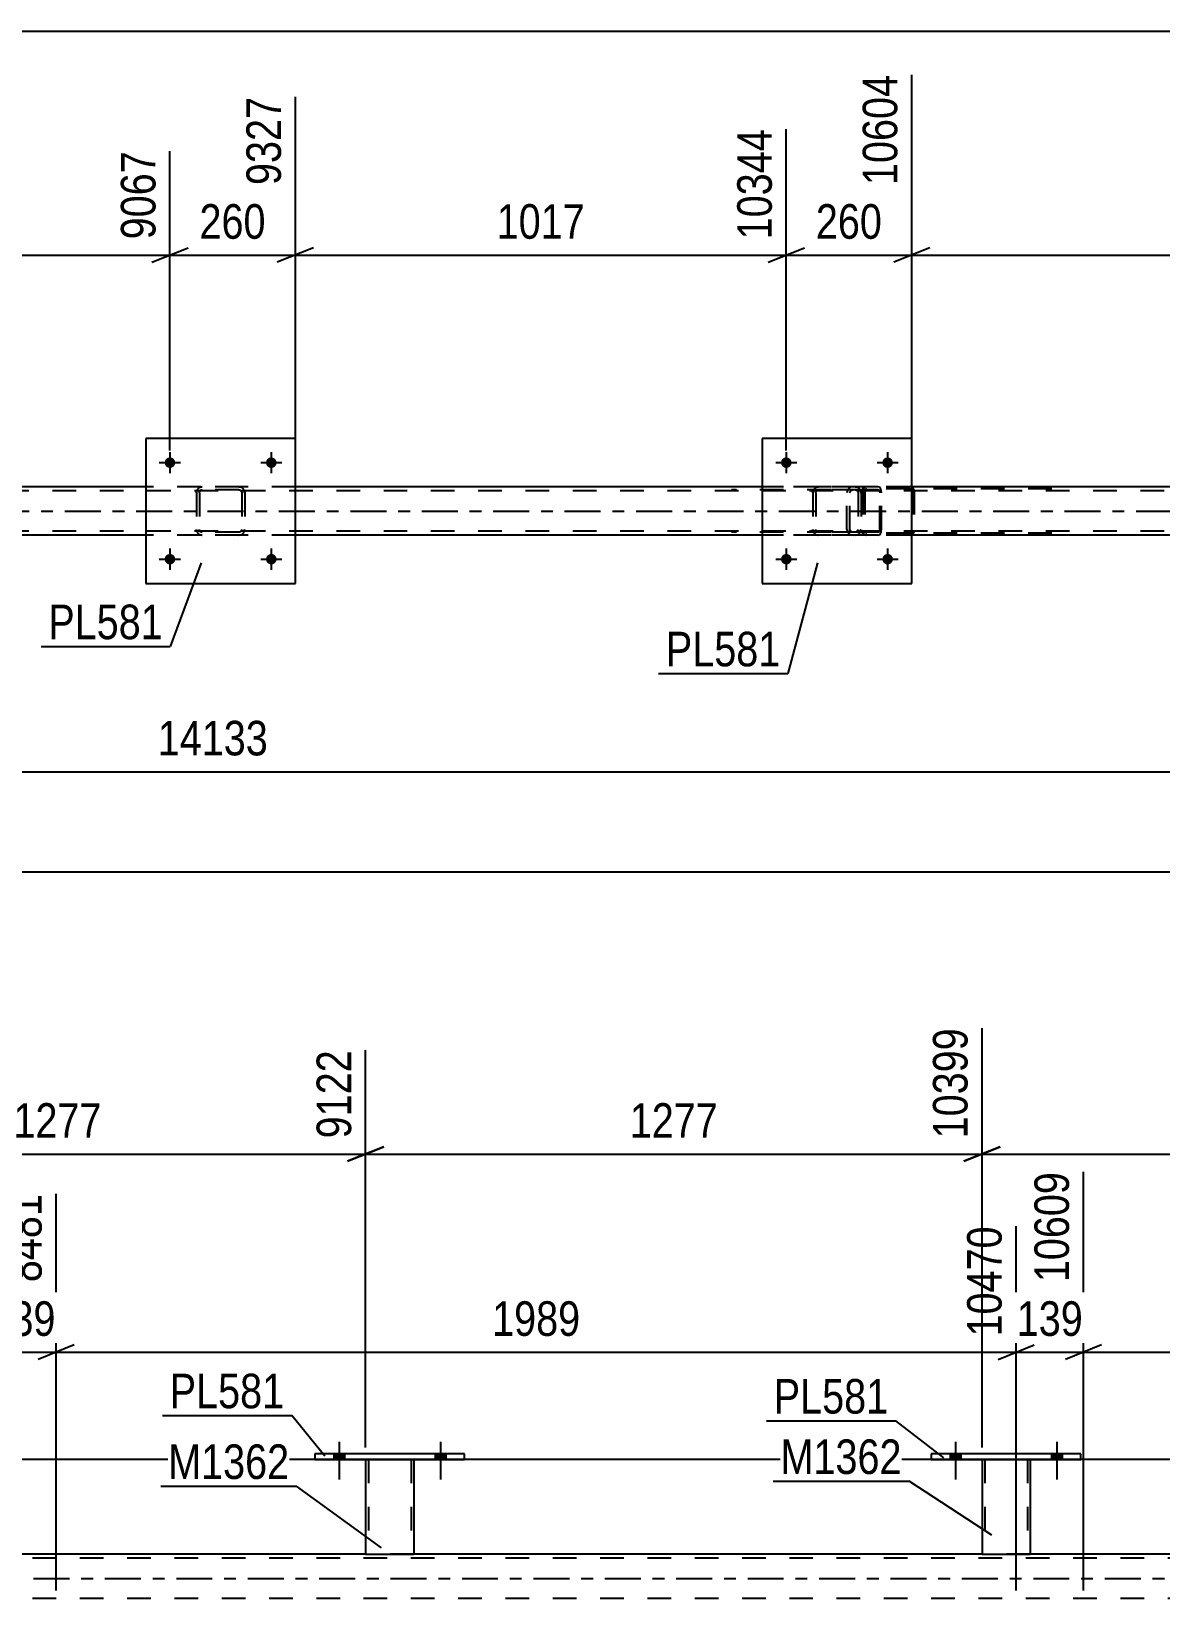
# Model space of a CAD drawing. Header units: millimetres. Extents: x 0 to 1772, y 0 to 560.
# Drawn here: x 1387.4 to 1481, y 425.1 to 555 of the extents above; entities that cross this region are included whole.
import ezdxf

# ---------------------------------------------------------------- set-up
doc = ezdxf.new("R2010")
doc.units = ezdxf.units.MM
doc.linetypes.add('DXK_LINE_DOT2', pattern=[3.9198, 1.9599, -1.9599])
doc.linetypes.add('DXK_LINE_DOT3', pattern=[5.9187, 2.979, -0.9799, 0.9799, -0.9799])
doc.styles.add('Arial Narrow', font='ARIALN.TTF', dxfattribs={"height": 0.2})

# ---------------------------------------------------------------- blocks, each defined once
blk = doc.blocks.new('Bolt-814276686-2522 - 2520')
at = {"linetype": 'Continuous'}
for points in [[(1450.4, 511.29, -1), (1449.52, 511.29, -1)], [(1458.8, 511.29, -1), (1457.92, 511.29, -1)]]:
    blk.add_hatch(color=1, dxfattribs=at).paths.add_polyline_path(points)
at = {"color": 1, "linetype": 'Continuous'}
for p, q in [((1449.96, 512.17), (1449.96, 510.41)), ((1458.36, 512.17), (1458.36, 510.41)), ((1449.08, 511.29), (1450.84, 511.29)), ((1457.48, 511.29), (1459.24, 511.29))]:
    blk.add_line(p, q, dxfattribs=at)
blk = doc.blocks.new('Part-814276686-2578 - 2520')
at = {"color": 7, "linetype": 'DXK_LINE_DOT2'}
for p, q in [((1456.33, 517.09), (1456.3, 516.96)), ((1456.47, 516.96), (1456.49, 517.03)), ((1456.49, 517.03), (1456.52, 517.08)), ((1456.64, 517.28), (1456.51, 517.26)), ((1456.52, 517.08), (1456.58, 517.11)), ((1456.58, 517.11), (1456.64, 517.12)), ((1471.97, 517.28), (1456.64, 517.28)), ((1471.97, 517.12), (1456.64, 517.12)), ((1460.35, 517.26), (1460.22, 517.28)), ((1460.22, 517.12), (1460.28, 517.11)), ((1460.28, 517.11), (1460.34, 517.08)), ((1460.34, 517.08), (1460.38, 517.03)), ((1460.38, 517.03), (1460.39, 516.96)), ((1460.56, 516.96), (1460.53, 517.09)), ((1456.3, 516.96), (1456.3, 513.6)), ((1456.47, 516.96), (1456.47, 513.6)), ((1460.39, 516.96), (1460.39, 513.6)), ((1460.56, 516.96), (1460.56, 513.6)), ((1456.3, 513.6), (1456.33, 513.48)), ((1456.49, 513.54), (1456.47, 513.6)), ((1456.52, 513.49), (1456.49, 513.54)), ((1456.51, 513.31), (1456.64, 513.28)), ((1456.58, 513.46), (1456.52, 513.49)), ((1456.64, 513.44), (1456.58, 513.46)), ((1471.97, 513.44), (1456.64, 513.44)), ((1471.97, 513.28), (1456.64, 513.28)), ((1460.28, 513.46), (1460.22, 513.44)), ((1460.22, 513.28), (1460.35, 513.31)), ((1460.34, 513.49), (1460.28, 513.46)), ((1460.38, 513.54), (1460.34, 513.49)), ((1460.39, 513.6), (1460.38, 513.54)), ((1460.53, 513.48), (1460.56, 513.6))]:
    blk.add_line(p, q, dxfattribs=at)
for centre, start, end in [((1456.63, 516.95), 110.7583, 155.68), ((1460.23, 516.95), 24.32, 69.2417), ((1456.63, 513.62), 204.32, 249.2417), ((1460.23, 513.62), 290.7583, 335.68)]:
    blk.add_arc(centre, 0.331, start, end, dxfattribs=at)
blk = doc.blocks.new('Bolt-814276686-2579 - 2520')
at = {"linetype": 'Continuous'}
for points in [[(1450.4, 519.29, -1), (1449.52, 519.29, -1)], [(1458.8, 519.29, -1), (1457.92, 519.29, -1)]]:
    blk.add_hatch(color=1, dxfattribs=at).paths.add_polyline_path(points)
at = {"color": 1, "linetype": 'Continuous'}
for p, q in [((1449.96, 520.17), (1449.96, 518.41)), ((1458.36, 520.17), (1458.36, 518.41)), ((1449.08, 519.29), (1450.84, 519.29)), ((1457.48, 519.29), (1459.24, 519.29))]:
    blk.add_line(p, q, dxfattribs=at)
blk = doc.blocks.new('Part-814276686-2710 - 2520')
at = {"color": 7, "linetype": 'DXK_LINE_DOT2'}
for p, q in [((1457.58, 517.28), (1445.42, 517.28)), ((1457.58, 517.04), (1445.42, 517.04)), ((1455.49, 517.28), (1455.29, 517.25)), ((1455.31, 516.97), (1455.39, 517.03)), ((1455.39, 517.03), (1455.49, 517.04)), ((1456.3, 517.28), (1456.3, 517.04)), ((1457.68, 517.25), (1457.58, 517.28)), ((1457.58, 517.04), (1457.63, 517.03)), ((1457.63, 517.03), (1457.67, 516.97)), ((1457.77, 517.14), (1457.68, 517.25)), ((1457.83, 516.99), (1457.77, 517.14)), ((1455.01, 516.94), (1454.98, 516.8)), ((1454.98, 513.76), (1454.98, 516.8)), ((1455.02, 516.99), (1455.01, 516.94)), ((1455.24, 516.8), (1455.25, 516.9)), ((1455.24, 513.76), (1455.24, 516.8)), ((1455.25, 516.9), (1455.31, 516.97)), ((1457.67, 516.97), (1457.7, 516.9)), ((1457.7, 516.9), (1457.71, 516.8)), ((1457.71, 513.76), (1457.71, 516.8)), ((1457.85, 516.8), (1457.83, 516.99)), ((1457.85, 513.76), (1457.85, 516.8)), ((1457.58, 513.52), (1445.42, 513.52)), ((1457.58, 513.28), (1445.42, 513.28)), ((1454.98, 513.76), (1455.02, 513.58)), ((1455.25, 513.67), (1455.24, 513.76)), ((1455.31, 513.59), (1455.25, 513.67)), ((1455.29, 513.32), (1455.49, 513.28)), ((1455.39, 513.54), (1455.31, 513.59)), ((1455.49, 513.52), (1455.39, 513.54)), ((1456.3, 513.28), (1456.3, 513.52)), ((1457.63, 513.54), (1457.58, 513.52)), ((1457.58, 513.28), (1457.68, 513.32)), ((1457.67, 513.59), (1457.63, 513.54)), ((1457.7, 513.67), (1457.67, 513.59)), ((1457.68, 513.32), (1457.77, 513.43)), ((1457.71, 513.76), (1457.7, 513.67)), ((1457.77, 513.43), (1457.83, 513.58)), ((1457.83, 513.58), (1457.85, 513.76))]:
    blk.add_line(p, q, dxfattribs=at)
for centre, start, end in [((1455.47, 516.79), 111.1941, 156.1506), ((1455.47, 513.78), 203.8494, 248.8059)]:
    blk.add_arc(centre, 0.492, start, end, dxfattribs=at)
blk = doc.blocks.new('Part-814276686-2590 - 2520')
at = {"color": 2, "linetype": 'Continuous'}
for p, q in [((1396.88, 517.28), (1358.19, 517.28)), ((1447.96, 517.28), (1409.28, 517.28)), ((1499.04, 517.28), (1460.36, 517.28)), ((1396.88, 513.28), (1358.19, 513.28)), ((1447.96, 513.28), (1409.28, 513.28)), ((1499.04, 513.28), (1460.36, 513.28))]:
    blk.add_line(p, q, dxfattribs=at)
at = {"color": 7, "linetype": 'DXK_LINE_DOT2'}
for p, q in [((1409.28, 517.28), (1396.88, 517.28)), ((1460.36, 517.28), (1447.96, 517.28)), ((1685.1, 516.96), (1082.39, 516.96)), ((1685.1, 513.6), (1082.39, 513.6)), ((1409.28, 513.28), (1396.88, 513.28)), ((1460.36, 513.28), (1447.96, 513.28))]:
    blk.add_line(p, q, dxfattribs=at)
at = {"color": 7, "linetype": 'DXK_LINE_DOT3'}
blk.add_line((1082.39, 515.28), (1685.1, 515.28), dxfattribs=at)
blk = doc.blocks.new('Part-814276686-2666 - 2520')
at = {"color": 7, "linetype": 'DXK_LINE_DOT2'}
for p, q in [((1452.45, 517.25), (1452.64, 517.28)), ((1452.64, 517.28), (1452.45, 517.25)), ((1452.47, 516.97), (1452.54, 517.03)), ((1452.54, 517.03), (1452.64, 517.04)), ((1455.68, 517.28), (1452.64, 517.28)), ((1455.68, 517.04), (1452.64, 517.04)), ((1455.68, 517.28), (1455.86, 517.25)), ((1455.86, 517.25), (1455.68, 517.28)), ((1455.68, 517.04), (1455.77, 517.03)), ((1455.77, 517.03), (1455.85, 516.97)), ((1452.16, 516.8), (1452.19, 516.99)), ((1452.19, 516.99), (1452.16, 516.8)), ((1452.16, 516.8), (1452.16, 513.76)), ((1452.4, 516.8), (1452.41, 516.9)), ((1452.4, 516.8), (1452.4, 513.76)), ((1452.41, 516.9), (1452.47, 516.97)), ((1455.85, 516.97), (1455.9, 516.9)), ((1455.9, 516.9), (1455.92, 516.8)), ((1455.92, 516.8), (1455.92, 513.76)), ((1456.12, 516.99), (1456.16, 516.8)), ((1456.16, 516.8), (1456.12, 516.99)), ((1456.16, 516.8), (1456.16, 513.76)), ((1452.19, 513.58), (1452.16, 513.76)), ((1452.16, 513.76), (1452.19, 513.58)), ((1452.41, 513.67), (1452.4, 513.76)), ((1452.47, 513.59), (1452.41, 513.67)), ((1452.64, 513.28), (1452.45, 513.32)), ((1452.45, 513.32), (1452.64, 513.28)), ((1452.54, 513.54), (1452.47, 513.59)), ((1452.64, 513.52), (1452.54, 513.54)), ((1455.68, 513.52), (1452.64, 513.52)), ((1455.68, 513.28), (1452.64, 513.28)), ((1455.77, 513.54), (1455.68, 513.52)), ((1455.86, 513.32), (1455.68, 513.28)), ((1455.68, 513.28), (1455.86, 513.32)), ((1455.85, 513.59), (1455.77, 513.54)), ((1455.9, 513.67), (1455.85, 513.59)), ((1455.92, 513.76), (1455.9, 513.67)), ((1456.16, 513.76), (1456.12, 513.58)), ((1456.12, 513.58), (1456.16, 513.76))]:
    blk.add_line(p, q, dxfattribs=at)
at = {"color": 7, "linetype": 'DXK_LINE_DOT3'}
blk.add_line((1454.16, 515.28), (1454.16, 515.28), dxfattribs=at)
at = {"color": 7, "linetype": 'DXK_LINE_DOT2'}
for centre, start, end in [((1452.64, 516.8), 112.5, 157.5), ((1452.64, 516.8), 112.5, 157.5), ((1455.68, 516.8), 22.5, 67.5), ((1455.68, 516.8), 22.5, 67.5), ((1452.64, 513.76), 202.5, 247.5), ((1452.64, 513.76), 202.5, 247.5), ((1455.68, 513.76), 292.5, 337.5), ((1455.68, 513.76), 292.5, 337.5)]:
    blk.add_arc(centre, 0.48, start, end, dxfattribs=at)
blk = doc.blocks.new('Bolt-814276686-2758 - 2520')
at = {"linetype": 'Continuous'}
for points in [[(1399.32, 519.29, -1), (1398.44, 519.29, -1)], [(1407.72, 519.29, -1), (1406.84, 519.29, -1)]]:
    blk.add_hatch(color=1, dxfattribs=at).paths.add_polyline_path(points)
at = {"color": 1, "linetype": 'Continuous'}
for p, q in [((1398.88, 520.17), (1398.88, 518.41)), ((1407.28, 520.17), (1407.28, 518.41)), ((1398, 519.29), (1399.76, 519.29)), ((1406.4, 519.29), (1408.16, 519.29))]:
    blk.add_line(p, q, dxfattribs=at)
blk = doc.blocks.new('Part-814276686-2770 - 2520')
at = {"color": 7, "linetype": 'DXK_LINE_DOT2'}
for p, q in [((1401.37, 517.25), (1401.56, 517.28)), ((1401.56, 517.28), (1401.37, 517.25)), ((1401.39, 516.97), (1401.46, 517.03)), ((1401.46, 517.03), (1401.56, 517.04)), ((1404.6, 517.28), (1401.56, 517.28)), ((1404.6, 517.04), (1401.56, 517.04)), ((1404.6, 517.28), (1404.78, 517.25)), ((1404.78, 517.25), (1404.6, 517.28)), ((1404.6, 517.04), (1404.69, 517.03)), ((1404.69, 517.03), (1404.76, 516.97)), ((1401.08, 516.8), (1401.11, 516.99)), ((1401.11, 516.99), (1401.08, 516.8)), ((1401.08, 516.8), (1401.08, 513.76)), ((1401.32, 516.8), (1401.33, 516.9)), ((1401.32, 516.8), (1401.32, 513.76)), ((1401.33, 516.9), (1401.39, 516.97)), ((1404.76, 516.97), (1404.82, 516.9)), ((1404.82, 516.9), (1404.84, 516.8)), ((1404.84, 516.8), (1404.84, 513.76)), ((1405.04, 516.99), (1405.08, 516.8)), ((1405.08, 516.8), (1405.04, 516.99)), ((1405.08, 516.8), (1405.08, 513.76)), ((1401.11, 513.58), (1401.08, 513.76)), ((1401.08, 513.76), (1401.11, 513.58)), ((1401.33, 513.67), (1401.32, 513.76)), ((1401.39, 513.59), (1401.33, 513.67)), ((1401.56, 513.28), (1401.37, 513.32)), ((1401.37, 513.32), (1401.56, 513.28)), ((1401.46, 513.54), (1401.39, 513.59)), ((1401.56, 513.52), (1401.46, 513.54)), ((1404.6, 513.52), (1401.56, 513.52)), ((1404.6, 513.28), (1401.56, 513.28)), ((1404.69, 513.54), (1404.6, 513.52)), ((1404.78, 513.32), (1404.6, 513.28)), ((1404.6, 513.28), (1404.78, 513.32)), ((1404.76, 513.59), (1404.69, 513.54)), ((1404.82, 513.67), (1404.76, 513.59)), ((1404.84, 513.76), (1404.82, 513.67)), ((1405.08, 513.76), (1405.04, 513.58)), ((1405.04, 513.58), (1405.08, 513.76))]:
    blk.add_line(p, q, dxfattribs=at)
at = {"color": 7, "linetype": 'DXK_LINE_DOT3'}
blk.add_line((1403.08, 515.28), (1403.08, 515.28), dxfattribs=at)
at = {"color": 7, "linetype": 'DXK_LINE_DOT2'}
for centre, start, end in [((1401.56, 516.8), 112.5, 157.5), ((1401.56, 516.8), 112.5, 157.5), ((1404.6, 516.8), 22.5, 67.5), ((1404.6, 516.8), 22.5, 67.5), ((1401.56, 513.76), 202.5, 247.5), ((1401.56, 513.76), 202.5, 247.5), ((1404.6, 513.76), 292.5, 337.5), ((1404.6, 513.76), 292.5, 337.5)]:
    blk.add_arc(centre, 0.48, start, end, dxfattribs=at)
blk = doc.blocks.new('Part-814276686-2775 - 2520')
at = {"color": 2, "linetype": 'Continuous'}
for p, q in [((1409.28, 521.28), (1396.88, 521.28)), ((1396.88, 521.28), (1396.88, 509.28)), ((1409.28, 509.28), (1409.28, 521.28)), ((1396.88, 509.28), (1409.28, 509.28))]:
    blk.add_line(p, q, dxfattribs=at)
blk = doc.blocks.new('Part-814276686-2782 - 2520')
at = {"color": 2, "linetype": 'Continuous'}
for p, q in [((1460.36, 521.28), (1447.96, 521.28)), ((1447.96, 521.28), (1447.96, 509.28)), ((1460.36, 509.28), (1460.36, 521.28)), ((1447.96, 509.28), (1460.36, 509.28))]:
    blk.add_line(p, q, dxfattribs=at)
blk = doc.blocks.new('Bolt-814276686-2786 - 2520')
at = {"linetype": 'Continuous'}
for points in [[(1399.32, 511.29, -1), (1398.44, 511.29, -1)], [(1407.72, 511.29, -1), (1406.84, 511.29, -1)]]:
    blk.add_hatch(color=1, dxfattribs=at).paths.add_polyline_path(points)
at = {"color": 1, "linetype": 'Continuous'}
for p, q in [((1398.88, 512.17), (1398.88, 510.41)), ((1407.28, 512.17), (1407.28, 510.41)), ((1398, 511.29), (1399.76, 511.29)), ((1406.4, 511.29), (1408.16, 511.29))]:
    blk.add_line(p, q, dxfattribs=at)
blk = doc.blocks.new('Bolt-814276686-3977 - 3518')
at = {"linetype": 'Continuous'}
for points in [[(1412.46, 436.66), (1413.34, 436.66), (1413.34, 437.14), (1412.46, 437.14)], [(1420.86, 436.66), (1421.74, 436.66), (1421.74, 437.14), (1420.86, 437.14)]]:
    blk.add_hatch(color=1, dxfattribs=at).paths.add_polyline_path(points)
at = {"color": 1, "linetype": 'Continuous'}
for p, q in [((1412.9, 438.14), (1412.9, 435.02)), ((1421.3, 438.14), (1421.3, 435.02)), ((1412.46, 437.14), (1412.46, 436.66)), ((1413.34, 437.14), (1413.34, 436.66)), ((1420.86, 437.14), (1420.86, 436.66)), ((1421.74, 437.14), (1421.74, 436.66))]:
    blk.add_line(p, q, dxfattribs=at)
blk = doc.blocks.new('Part-814276686-3902 - 3518')
at = {"color": 2, "linetype": 'Continuous'}
for p, q in [((1415.1, 436.66), (1415.1, 428.82)), ((1419.1, 436.66), (1419.1, 428.82)), ((1415.1, 428.82), (1419.1, 428.82))]:
    blk.add_line(p, q, dxfattribs=at)
at = {"color": 7, "linetype": 'DXK_LINE_DOT2'}
for p, q in [((1415.1, 436.66), (1419.1, 436.66)), ((1415.1, 436.66), (1415.1, 436.66)), ((1415.1, 436.66), (1415.1, 436.66)), ((1415.34, 436.66), (1415.34, 428.82)), ((1418.86, 436.66), (1418.86, 428.82)), ((1419.1, 436.66), (1419.1, 436.66)), ((1419.1, 436.66), (1419.1, 436.66)), ((1418.81, 428.82), (1418.84, 428.82)), ((1418.81, 428.82), (1418.84, 428.82)), ((1418.84, 428.82), (1418.86, 428.82)), ((1418.84, 428.82), (1418.86, 428.82))]:
    blk.add_line(p, q, dxfattribs=at)
blk = doc.blocks.new('Part-814276686-3721 - 3518')
at = {"color": 2, "linetype": 'Continuous'}
for p, q in [((1415.1, 428.82), (1368.02, 428.82)), ((1466.18, 428.82), (1419.1, 428.82)), ((1517.26, 428.82), (1470.18, 428.82))]:
    blk.add_line(p, q, dxfattribs=at)
at = {"color": 7, "linetype": 'DXK_LINE_DOT2'}
for p, q in [((1419.1, 428.82), (1415.1, 428.82)), ((1470.18, 428.82), (1466.18, 428.82)), ((1699.12, 428.5), (1050.21, 428.5)), ((1699.12, 425.14), (1050.21, 425.14))]:
    blk.add_line(p, q, dxfattribs=at)
at = {"color": 7, "linetype": 'DXK_LINE_DOT3'}
blk.add_line((1050.21, 426.82), (1699.12, 426.82), dxfattribs=at)
blk = doc.blocks.new('Part-814276686-3887 - 3518')
at = {"color": 2, "linetype": 'Continuous'}
for p, q in [((1461.98, 437.14), (1461.98, 436.66)), ((1474.38, 437.14), (1461.98, 437.14)), ((1461.98, 436.66), (1474.38, 436.66)), ((1474.38, 436.66), (1474.38, 437.14))]:
    blk.add_line(p, q, dxfattribs=at)
blk = doc.blocks.new('Part-814276686-3892 - 3518')
at = {"color": 2, "linetype": 'Continuous'}
for p, q in [((1466.18, 436.66), (1466.18, 428.82)), ((1470.18, 436.66), (1470.18, 428.82)), ((1466.18, 428.82), (1470.18, 428.82))]:
    blk.add_line(p, q, dxfattribs=at)
at = {"color": 7, "linetype": 'DXK_LINE_DOT2'}
for p, q in [((1466.18, 436.66), (1470.18, 436.66)), ((1466.18, 436.66), (1466.18, 436.66)), ((1466.18, 436.66), (1466.18, 436.66)), ((1466.42, 436.66), (1466.42, 428.82)), ((1469.94, 436.66), (1469.94, 428.82)), ((1470.18, 436.66), (1470.18, 436.66)), ((1470.18, 436.66), (1470.18, 436.66)), ((1469.89, 428.82), (1469.93, 428.82)), ((1469.89, 428.82), (1469.93, 428.82)), ((1469.93, 428.82), (1469.94, 428.82)), ((1469.93, 428.82), (1469.94, 428.82))]:
    blk.add_line(p, q, dxfattribs=at)
blk = doc.blocks.new('Part-814276686-3897 - 3518')
at = {"color": 2, "linetype": 'Continuous'}
for p, q in [((1410.9, 437.14), (1410.9, 436.66)), ((1423.3, 437.14), (1410.9, 437.14)), ((1410.9, 436.66), (1423.3, 436.66)), ((1423.3, 436.66), (1423.3, 437.14))]:
    blk.add_line(p, q, dxfattribs=at)
blk = doc.blocks.new('Bolt-814276686-3974 - 3518')
at = {"linetype": 'Continuous'}
for points in [[(1463.54, 436.66), (1464.42, 436.66), (1464.42, 437.14), (1463.54, 437.14)], [(1471.94, 436.66), (1472.82, 436.66), (1472.82, 437.14), (1471.94, 437.14)]]:
    blk.add_hatch(color=1, dxfattribs=at).paths.add_polyline_path(points)
at = {"color": 1, "linetype": 'Continuous'}
for p, q in [((1463.98, 438.14), (1463.98, 435.02)), ((1472.38, 438.14), (1472.38, 435.02)), ((1463.54, 437.14), (1463.54, 436.66)), ((1464.42, 437.14), (1464.42, 436.66)), ((1471.94, 437.14), (1471.94, 436.66)), ((1472.82, 437.14), (1472.82, 436.66))]:
    blk.add_line(p, q, dxfattribs=at)
blk = doc.blocks.new('Bolt-814276686-3975 - 3518')
at = {"linetype": 'Continuous'}
for points in [[(1463.54, 436.66), (1464.42, 436.66), (1464.42, 437.14), (1463.54, 437.14)], [(1471.94, 436.66), (1472.82, 436.66), (1472.82, 437.14), (1471.94, 437.14)]]:
    blk.add_hatch(color=1, dxfattribs=at).paths.add_polyline_path(points)
at = {"color": 1, "linetype": 'Continuous'}
for p, q in [((1463.98, 438.14), (1463.98, 435.02)), ((1472.38, 438.14), (1472.38, 435.02)), ((1463.54, 437.14), (1463.54, 436.66)), ((1464.42, 437.14), (1464.42, 436.66)), ((1471.94, 437.14), (1471.94, 436.66)), ((1472.82, 437.14), (1472.82, 436.66))]:
    blk.add_line(p, q, dxfattribs=at)
blk = doc.blocks.new('Bolt-814276686-3976 - 3518')
at = {"linetype": 'Continuous'}
for points in [[(1412.46, 436.66), (1413.34, 436.66), (1413.34, 437.14), (1412.46, 437.14)], [(1420.86, 436.66), (1421.74, 436.66), (1421.74, 437.14), (1420.86, 437.14)]]:
    blk.add_hatch(color=1, dxfattribs=at).paths.add_polyline_path(points)
at = {"color": 1, "linetype": 'Continuous'}
for p, q in [((1412.9, 438.14), (1412.9, 435.02)), ((1421.3, 438.14), (1421.3, 435.02)), ((1412.46, 437.14), (1412.46, 436.66)), ((1413.34, 437.14), (1413.34, 436.66)), ((1420.86, 437.14), (1420.86, 436.66)), ((1421.74, 437.14), (1421.74, 436.66))]:
    blk.add_line(p, q, dxfattribs=at)
blk = doc.blocks.new('StraightDimension-814276686-3383 - 2520')
at = {"color": 7, "linetype": 'Continuous'}
blk.add_line((1058.12, 555.04), (1685.74, 555.04), dxfattribs=at)
blk = doc.blocks.new('StraightDimension-814276686-3133 - 2520')
at = {"color": 7, "linetype": 'Continuous'}
for p, q in [((1460.36, 518.28), (1460.36, 551.44)), ((1449.96, 520.29), (1449.96, 546.94)), ((1448.46, 535.9), (1451.46, 537.1)), ((1449.96, 536.5), (1460.36, 536.5)), ((1461.86, 537.1), (1458.86, 535.9))]:
    blk.add_line(p, q, dxfattribs=at)
at = {"color": 0}
blk.add_wipeout([(1458.5, 537.25), (1458.5, 541.45), (1451.81, 541.45), (1451.81, 537.25)], dxfattribs=at)
at = {"color": 3, "style": 'Arial Narrow'}
blk.add_text('260', height=2.863, dxfattribs=at).set_placement((1452.41, 537.85))
at = {"color": 0, "linetype": 'Continuous'}
blk.add_wipeout([(1459.76, 552.04), (1455.56, 552.04), (1455.56, 541.7), (1459.76, 541.7)], dxfattribs=at)
at = {"color": 3, "linetype": 'Continuous', "style": 'Arial Narrow'}
blk.add_text('10604', height=2.863, rotation=90.0002, dxfattribs=at).set_placement((1459.16, 542.3))
blk = doc.blocks.new('StraightDimension-814276686-2837 - 2520')
at = {"color": 7, "linetype": 'Continuous'}
blk.add_line((1058.76, 485.39), (1685.1, 485.39), dxfattribs=at)
blk = doc.blocks.new('StraightDimension-814276686-3079 - 2520')
at = {"color": 7, "linetype": 'Continuous'}
for p, q in [((1358.19, 518.28), (1358.19, 549.61)), ((1398.88, 520.29), (1398.88, 545.11)), ((1359.69, 537.1), (1356.69, 535.9)), ((1358.19, 536.5), (1398.88, 536.5)), ((1397.38, 535.9), (1400.38, 537.1))]:
    blk.add_line(p, q, dxfattribs=at)
at = {"color": 0}
blk.add_wipeout([(1382.79, 537.25), (1382.79, 541.45), (1374.28, 541.45), (1374.28, 537.25)], dxfattribs=at)
at = {"color": 3, "style": 'Arial Narrow'}
blk.add_text('1017', height=2.863, dxfattribs=at).set_placement((1374.88, 537.85))
at = {"color": 0, "linetype": 'Continuous'}
blk.add_wipeout([(1398.27, 545.71), (1394.07, 545.71), (1394.07, 537.2), (1398.27, 537.2)], dxfattribs=at)
at = {"color": 3, "linetype": 'Continuous', "style": 'Arial Narrow'}
blk.add_text('9067', height=2.863, rotation=90.0002, dxfattribs=at).set_placement((1397.68, 537.8))
blk = doc.blocks.new('StraightDimension-814276686-3097 - 2520')
at = {"color": 7, "linetype": 'Continuous'}
for p, q in [((1409.28, 518.28), (1409.28, 549.61)), ((1398.88, 520.29), (1398.88, 545.11)), ((1397.38, 535.9), (1400.38, 537.1)), ((1398.88, 536.5), (1409.28, 536.5)), ((1410.78, 537.1), (1407.78, 535.9))]:
    blk.add_line(p, q, dxfattribs=at)
at = {"color": 0}
blk.add_wipeout([(1407.42, 537.25), (1407.42, 541.45), (1400.73, 541.45), (1400.73, 537.25)], dxfattribs=at)
at = {"color": 3, "style": 'Arial Narrow'}
blk.add_text('260', height=2.863, dxfattribs=at).set_placement((1401.33, 537.85))
at = {"color": 0, "linetype": 'Continuous'}
blk.add_wipeout([(1408.67, 550.21), (1404.47, 550.21), (1404.47, 541.7), (1408.67, 541.7)], dxfattribs=at)
at = {"color": 3, "linetype": 'Continuous', "style": 'Arial Narrow'}
blk.add_text('9327', height=2.863, rotation=90.0002, dxfattribs=at).set_placement((1408.08, 542.3))
blk = doc.blocks.new('StraightDimension-814276686-3115 - 2520')
at = {"color": 7, "linetype": 'Continuous'}
for p, q in [((1409.28, 518.28), (1409.28, 549.61)), ((1449.96, 520.29), (1449.96, 546.94)), ((1410.78, 537.1), (1407.78, 535.9)), ((1409.28, 536.5), (1449.96, 536.5)), ((1448.46, 535.9), (1451.46, 537.1))]:
    blk.add_line(p, q, dxfattribs=at)
at = {"color": 0}
blk.add_wipeout([(1433.87, 537.25), (1433.87, 541.45), (1425.36, 541.45), (1425.36, 537.25)], dxfattribs=at)
at = {"color": 3, "style": 'Arial Narrow'}
blk.add_text('1017', height=2.863, dxfattribs=at).set_placement((1425.96, 537.85))
at = {"color": 0, "linetype": 'Continuous'}
blk.add_wipeout([(1449.36, 547.54), (1445.16, 547.54), (1445.16, 537.2), (1449.36, 537.2)], dxfattribs=at)
at = {"color": 3, "linetype": 'Continuous', "style": 'Arial Narrow'}
blk.add_text('10344', height=2.863, rotation=90.0002, dxfattribs=at).set_placement((1448.76, 537.8))
blk = doc.blocks.new('StraightDimension-814276686-3151 - 2520')
at = {"color": 7, "linetype": 'Continuous'}
for p, q in [((1460.36, 518.28), (1460.36, 551.44)), ((1552.12, 520.29), (1552.12, 546.94)), ((1461.86, 537.1), (1458.86, 535.9)), ((1460.36, 536.5), (1552.12, 536.5)), ((1550.62, 535.9), (1553.62, 537.1))]:
    blk.add_line(p, q, dxfattribs=at)
at = {"color": 0}
blk.add_wipeout([(1510.49, 537.25), (1510.49, 541.45), (1501.98, 541.45), (1501.98, 537.25)], dxfattribs=at)
at = {"color": 3, "style": 'Arial Narrow'}
blk.add_text('2294', height=2.863, dxfattribs=at).set_placement((1502.58, 537.85))
at = {"color": 0, "linetype": 'Continuous'}
blk.add_wipeout([(1551.52, 547.54), (1547.32, 547.54), (1547.32, 537.2), (1551.52, 537.2)], dxfattribs=at)
at = {"color": 3, "linetype": 'Continuous', "style": 'Arial Narrow'}
blk.add_text('12898', height=2.863, rotation=90.0002, dxfattribs=at).set_placement((1550.92, 537.8))
blk = doc.blocks.new('StraightDimension-814276686-3378 - 2520')
at = {"color": 7, "linetype": 'Continuous'}
blk.add_line((1119.78, 493.68), (1685.1, 493.68), dxfattribs=at)
at = {"color": 0}
blk.add_wipeout([(1407.61, 494.43), (1407.61, 498.63), (1397.27, 498.63), (1397.27, 494.43)], dxfattribs=at)
at = {"color": 3, "style": 'Arial Narrow'}
blk.add_text('14133', height=2.863, dxfattribs=at).set_placement((1397.87, 495.03))
blk = doc.blocks.new('StraightDimension-814276686-4369 - 3518')
at = {"color": 7, "linetype": 'Continuous'}
for p, q in [((1389.45, 425.82), (1389.45, 458.68)), ((1469.01, 425.82), (1469.01, 456.01)), ((1390.95, 446.17), (1387.95, 444.97)), ((1389.45, 445.57), (1469.01, 445.57)), ((1467.51, 444.97), (1470.51, 446.17))]:
    blk.add_line(p, q, dxfattribs=at)
at = {"color": 0}
blk.add_wipeout([(1433.49, 446.32), (1433.49, 450.52), (1424.98, 450.52), (1424.98, 446.32)], dxfattribs=at)
at = {"color": 3, "style": 'Arial Narrow'}
blk.add_text('1989', height=2.863, dxfattribs=at).set_placement((1425.58, 446.92))
at = {"color": 0, "linetype": 'Continuous'}
blk.add_wipeout([(1468.41, 456.61), (1464.21, 456.61), (1464.21, 446.27), (1468.41, 446.27)], dxfattribs=at)
at = {"color": 3, "linetype": 'Continuous', "style": 'Arial Narrow'}
blk.add_text('10470', height=2.863, rotation=90.0002, dxfattribs=at).set_placement((1467.81, 446.87))
blk = doc.blocks.new('StraightDimension-814276686-4059 - 3518')
at = {"color": 7, "linetype": 'Continuous'}
for p, q in [((1466.18, 437.66), (1466.18, 472.43)), ((1568.34, 437.66), (1568.34, 472.43)), ((1467.68, 462.59), (1464.68, 461.39)), ((1566.84, 461.39), (1569.84, 462.59)), ((1466.18, 461.99), (1568.34, 461.99))]:
    blk.add_line(p, q, dxfattribs=at)
at = {"color": 0}
blk.add_wipeout([(1521.52, 462.74), (1521.52, 466.94), (1513.01, 466.94), (1513.01, 462.74)], dxfattribs=at)
at = {"color": 3, "style": 'Arial Narrow'}
blk.add_text('2554', height=2.863, dxfattribs=at).set_placement((1513.61, 463.34))
at = {"color": 0, "linetype": 'Continuous'}
blk.add_wipeout([(1567.74, 473.03), (1563.54, 473.03), (1563.54, 462.69), (1567.74, 462.69)], dxfattribs=at)
at = {"color": 3, "linetype": 'Continuous', "style": 'Arial Narrow'}
blk.add_text('12953', height=2.863, rotation=90.0002, dxfattribs=at).set_placement((1567.14, 463.29))
blk = doc.blocks.new('StraightDimension-814276686-4069 - 3518')
at = {"color": 7, "linetype": 'Continuous'}
for p, q in [((1466.18, 437.66), (1466.18, 472.43)), ((1415.1, 437.66), (1415.1, 470.6)), ((1416.6, 462.59), (1413.6, 461.39)), ((1464.68, 461.39), (1467.68, 462.59)), ((1415.1, 461.99), (1466.18, 461.99))]:
    blk.add_line(p, q, dxfattribs=at)
at = {"color": 0}
blk.add_wipeout([(1444.9, 462.74), (1444.9, 466.94), (1436.39, 466.94), (1436.39, 462.74)], dxfattribs=at)
at = {"color": 3, "style": 'Arial Narrow'}
blk.add_text('1277', height=2.863, dxfattribs=at).set_placement((1436.99, 463.34))
at = {"color": 0, "linetype": 'Continuous'}
blk.add_wipeout([(1465.58, 473.03), (1461.38, 473.03), (1461.38, 462.69), (1465.58, 462.69)], dxfattribs=at)
at = {"color": 3, "linetype": 'Continuous', "style": 'Arial Narrow'}
blk.add_text('10399', height=2.863, rotation=90.0002, dxfattribs=at).set_placement((1464.98, 463.29))
blk = doc.blocks.new('StraightDimension-814276686-4079 - 3518')
at = {"color": 7, "linetype": 'Continuous'}
for p, q in [((1364.02, 437.66), (1364.02, 470.6)), ((1415.1, 437.66), (1415.1, 470.6)), ((1365.52, 462.59), (1362.52, 461.39)), ((1413.6, 461.39), (1416.6, 462.59)), ((1364.02, 461.99), (1415.1, 461.99))]:
    blk.add_line(p, q, dxfattribs=at)
at = {"color": 0}
blk.add_wipeout([(1393.82, 462.74), (1393.82, 466.94), (1385.31, 466.94), (1385.31, 462.74)], dxfattribs=at)
at = {"color": 3, "style": 'Arial Narrow'}
blk.add_text('1277', height=2.863, dxfattribs=at).set_placement((1385.91, 463.34))
at = {"color": 0, "linetype": 'Continuous'}
blk.add_wipeout([(1414.5, 471.2), (1410.3, 471.2), (1410.3, 462.69), (1414.5, 462.69)], dxfattribs=at)
at = {"color": 3, "linetype": 'Continuous', "style": 'Arial Narrow'}
blk.add_text('9122', height=2.863, rotation=90.0002, dxfattribs=at).set_placement((1413.9, 463.29))
blk = doc.blocks.new('StraightDimension-814276686-4331 - 3518')
at = {"color": 7, "linetype": 'Continuous'}
for p, q in [((1474.59, 425.82), (1474.59, 460.51)), ((1554.15, 425.82), (1554.15, 456.01)), ((1476.09, 446.17), (1473.09, 444.97)), ((1474.59, 445.57), (1554.15, 445.57)), ((1552.65, 444.97), (1555.65, 446.17))]:
    blk.add_line(p, q, dxfattribs=at)
at = {"color": 0}
blk.add_wipeout([(1518.62, 446.32), (1518.62, 450.52), (1510.11, 450.52), (1510.11, 446.32)], dxfattribs=at)
at = {"color": 3, "style": 'Arial Narrow'}
blk.add_text('1989', height=2.863, dxfattribs=at).set_placement((1510.71, 446.92))
at = {"color": 0, "linetype": 'Continuous'}
blk.add_wipeout([(1553.55, 456.61), (1549.35, 456.61), (1549.35, 446.27), (1553.55, 446.27)], dxfattribs=at)
at = {"color": 3, "linetype": 'Continuous', "style": 'Arial Narrow'}
blk.add_text('12598', height=2.863, rotation=90.0002, dxfattribs=at).set_placement((1552.95, 446.87))
blk = doc.blocks.new('StraightDimension-814276686-4350 - 3518')
at = {"color": 7, "linetype": 'Continuous'}
for p, q in [((1474.59, 425.82), (1474.59, 460.51)), ((1469.01, 425.82), (1469.01, 456.01)), ((1467.51, 444.97), (1470.51, 446.17)), ((1469.01, 445.57), (1474.59, 445.57)), ((1476.09, 446.17), (1473.09, 444.97))]:
    blk.add_line(p, q, dxfattribs=at)
at = {"color": 0}
blk.add_wipeout([(1475.14, 446.32), (1475.14, 450.52), (1468.46, 450.52), (1468.46, 446.32)], dxfattribs=at)
at = {"color": 3, "style": 'Arial Narrow'}
blk.add_text('139', height=2.863, dxfattribs=at).set_placement((1469.06, 446.92))
at = {"color": 0, "linetype": 'Continuous'}
blk.add_wipeout([(1473.99, 461.11), (1469.79, 461.11), (1469.79, 450.77), (1473.99, 450.77)], dxfattribs=at)
at = {"color": 3, "linetype": 'Continuous', "style": 'Arial Narrow'}
blk.add_text('10609', height=2.863, rotation=90.0002, dxfattribs=at).set_placement((1473.39, 451.37))
blk = doc.blocks.new('StraightDimension-814276686-4388 - 3518')
at = {"color": 7, "linetype": 'Continuous'}
for p, q in [((1389.45, 425.82), (1389.45, 458.68)), ((1383.88, 425.82), (1383.88, 454.18)), ((1382.38, 444.97), (1385.38, 446.17)), ((1383.88, 445.57), (1389.45, 445.57)), ((1390.95, 446.17), (1387.95, 444.97))]:
    blk.add_line(p, q, dxfattribs=at)
at = {"color": 0}
blk.add_wipeout([(1390.01, 446.32), (1390.01, 450.52), (1383.32, 450.52), (1383.32, 446.32)], dxfattribs=at)
at = {"color": 3, "style": 'Arial Narrow'}
blk.add_text('139', height=2.863, dxfattribs=at).set_placement((1383.92, 446.92))
at = {"color": 0, "linetype": 'Continuous'}
blk.add_wipeout([(1388.85, 459.28), (1384.65, 459.28), (1384.65, 450.77), (1388.85, 450.77)], dxfattribs=at)
at = {"color": 3, "linetype": 'Continuous', "style": 'Arial Narrow'}
blk.add_text('8481', height=2.863, rotation=90.0002, dxfattribs=at).set_placement((1388.25, 451.37))
blk = doc.blocks.new('StraightDimension-814276686-4960 - 3518')
at = {"color": 7, "linetype": 'Continuous'}
blk.add_line((1516.26, 436.66), (1030.36, 436.66), dxfattribs=at)
blk = doc.blocks.new('Mark-814276686-2771 - 2520')
at = {"color": 0}
blk.add_wipeout([(1398.3, 504.66), (1398.3, 507.66), (1388.8, 507.66), (1388.8, 504.66)], dxfattribs=at)
blk.add_wipeout([(1398.3, 504.66), (1398.3, 507.66), (1388.8, 507.66), (1388.8, 504.66)], dxfattribs=at)
at = {"color": 30, "linetype": 'Continuous'}
for p in [(1401.47, 511), (1388.2, 504.06)]:
    blk.add_line(p, (1398.9, 504.06), dxfattribs=at)
at = {"color": 3, "style": 'Arial Narrow'}
blk.add_text('PL581', height=2.863, dxfattribs=at).set_placement((1388.8, 504.66))
blk = doc.blocks.new('Mark-814276686-2778 - 2520')
at = {"color": 0}
blk.add_wipeout([(1449.49, 502.41), (1449.49, 505.41), (1439.98, 505.41), (1439.98, 502.41)], dxfattribs=at)
blk.add_wipeout([(1449.49, 502.41), (1449.49, 505.41), (1439.98, 505.41), (1439.98, 502.41)], dxfattribs=at)
at = {"color": 30, "linetype": 'Continuous'}
for p in [(1452.55, 511), (1439.38, 501.81)]:
    blk.add_line(p, (1450.09, 501.81), dxfattribs=at)
at = {"color": 3, "style": 'Arial Narrow'}
blk.add_text('PL581', height=2.863, dxfattribs=at).set_placement((1439.98, 502.41))
blk = doc.blocks.new('Mark-814276686-3888 - 3518')
at = {"color": 0}
blk.add_wipeout([(1459.53, 435.47), (1459.53, 438.47), (1449.48, 438.47), (1449.48, 435.47)], dxfattribs=at)
blk.add_wipeout([(1459.53, 435.47), (1459.53, 438.47), (1449.48, 438.47), (1449.48, 435.47)], dxfattribs=at)
at = {"color": 30, "linetype": 'Continuous'}
for p in [(1448.88, 434.87), (1467, 430.4)]:
    blk.add_line(p, (1460.13, 434.87), dxfattribs=at)
at = {"color": 3, "style": 'Arial Narrow'}
blk.add_text('M1362', height=2.863, dxfattribs=at).set_placement((1449.48, 435.47))
blk = doc.blocks.new('Mark-814276686-3883 - 3518')
at = {"color": 0}
blk.add_wipeout([(1458.43, 440.48), (1458.43, 443.48), (1448.92, 443.48), (1448.92, 440.48)], dxfattribs=at)
blk.add_wipeout([(1458.43, 440.48), (1458.43, 443.48), (1448.92, 443.48), (1448.92, 440.48)], dxfattribs=at)
at = {"color": 30, "linetype": 'Continuous'}
for p in [(1448.32, 439.88), (1463.03, 436.81)]:
    blk.add_line(p, (1459.03, 439.88), dxfattribs=at)
at = {"color": 3, "style": 'Arial Narrow'}
blk.add_text('PL581', height=2.863, dxfattribs=at).set_placement((1448.92, 440.48))
blk = doc.blocks.new('Mark-814276686-3893 - 3518')
at = {"color": 0}
blk.add_wipeout([(1408.37, 440.92), (1408.37, 443.92), (1398.86, 443.92), (1398.86, 440.92)], dxfattribs=at)
blk.add_wipeout([(1408.37, 440.92), (1408.37, 443.92), (1398.86, 443.92), (1398.86, 440.92)], dxfattribs=at)
at = {"color": 30, "linetype": 'Continuous'}
for p in [(1398.26, 440.32), (1411.73, 436.94)]:
    blk.add_line(p, (1408.97, 440.32), dxfattribs=at)
at = {"color": 3, "style": 'Arial Narrow'}
blk.add_text('PL581', height=2.863, dxfattribs=at).set_placement((1398.86, 440.92))
blk = doc.blocks.new('Mark-814276686-3898 - 3518')
at = {"color": 0}
blk.add_wipeout([(1408.78, 435.06), (1408.78, 438.06), (1398.73, 438.06), (1398.73, 435.06)], dxfattribs=at)
blk.add_wipeout([(1408.78, 435.06), (1408.78, 438.06), (1398.73, 438.06), (1398.73, 435.06)], dxfattribs=at)
at = {"color": 30, "linetype": 'Continuous'}
for p in [(1398.13, 434.46), (1416.41, 429.35)]:
    blk.add_line(p, (1409.38, 434.46), dxfattribs=at)
at = {"color": 3, "style": 'Arial Narrow'}
blk.add_text('M1362', height=2.863, dxfattribs=at).set_placement((1398.73, 435.06))

msp = doc.modelspace()

# ---------------------------------------------------------------- block references
for name in ['StraightDimension-814276686-3383 - 2520', 'Part-814276686-2775 - 2520', 'Part-814276686-2782 - 2520', 'Bolt-814276686-2758 - 2520', 'Bolt-814276686-2579 - 2520', 'Part-814276686-2590 - 2520', 'Part-814276686-2770 - 2520', 'Part-814276686-2710 - 2520', 'Part-814276686-2666 - 2520', 'Part-814276686-2578 - 2520', 'Bolt-814276686-2786 - 2520', 'Bolt-814276686-2522 - 2520', 'StraightDimension-814276686-2837 - 2520', 'Bolt-814276686-3977 - 3518', 'Bolt-814276686-3976 - 3518', 'Bolt-814276686-3974 - 3518', 'Bolt-814276686-3975 - 3518', 'Part-814276686-3897 - 3518', 'Part-814276686-3902 - 3518', 'Part-814276686-3887 - 3518', 'Part-814276686-3892 - 3518', 'Part-814276686-3721 - 3518']:
    msp.add_blockref(name, (0, 0))

# ---------------------------------------------------------------- next in the draw order: block references
for name in ['StraightDimension-814276686-3133 - 2520', 'StraightDimension-814276686-3079 - 2520', 'StraightDimension-814276686-3378 - 2520', 'StraightDimension-814276686-4369 - 3518']:
    msp.add_blockref(name, (0, 0))

# ---------------------------------------------------------------- next in the draw order: block references
for name in ['StraightDimension-814276686-3151 - 2520', 'StraightDimension-814276686-3097 - 2520', 'Mark-814276686-2771 - 2520', 'Mark-814276686-2778 - 2520', 'StraightDimension-814276686-4059 - 3518']:
    msp.add_blockref(name, (0, 0))

# ---------------------------------------------------------------- next in the draw order: block references
for name in ['StraightDimension-814276686-3115 - 2520', 'StraightDimension-814276686-4069 - 3518', 'StraightDimension-814276686-4331 - 3518']:
    msp.add_blockref(name, (0, 0))

# ---------------------------------------------------------------- next in the draw order: block references
for name in ['StraightDimension-814276686-4079 - 3518', 'StraightDimension-814276686-4350 - 3518']:
    msp.add_blockref(name, (0, 0))

# ---------------------------------------------------------------- next in the draw order: block references
msp.add_blockref('StraightDimension-814276686-4388 - 3518', (0, 0))

# ---------------------------------------------------------------- next in the draw order: block references
msp.add_blockref('StraightDimension-814276686-4960 - 3518', (0, 0))

# ---------------------------------------------------------------- next in the draw order: block references
for name in ['Mark-814276686-3893 - 3518', 'Mark-814276686-3888 - 3518']:
    msp.add_blockref(name, (0, 0))

# ---------------------------------------------------------------- next in the draw order: block references
for name in ['Mark-814276686-3883 - 3518', 'Mark-814276686-3898 - 3518']:
    msp.add_blockref(name, (0, 0))

doc.saveas('drawing.dxf')
